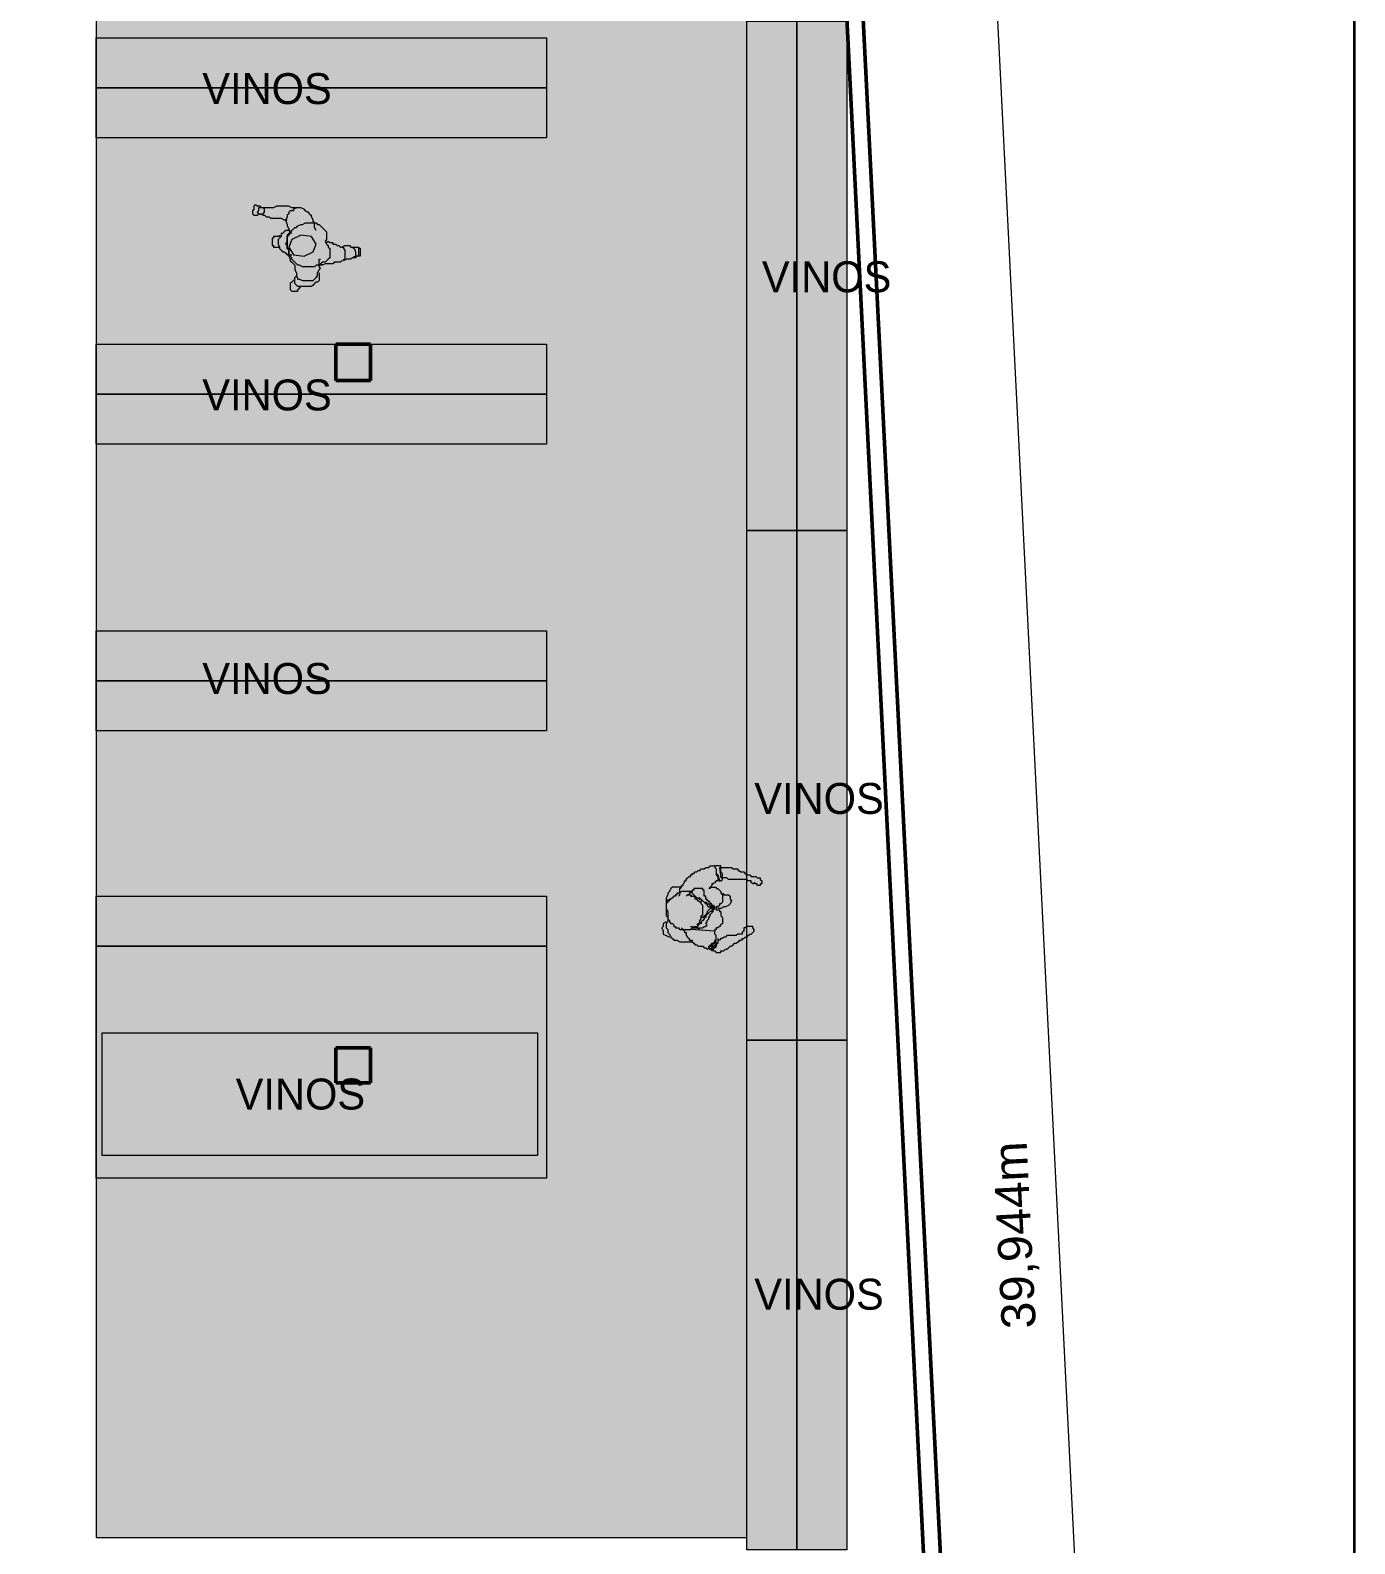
# Model space of a CAD drawing. Header units: millimetres. Extents: x 0.4 to 34.5, y 0.3 to 53.8.
# Drawn here: x 25.29 to 34.54, y 21.73 to 32.3 of the extents above; entities that cross this region are included whole.
import ezdxf

# ---------------------------------------------------------------- set-up
doc = ezdxf.new("R2010")
doc.units = ezdxf.units.MM
doc.header["$MEASUREMENT"] = 0
doc.layers.add('Layer 1', color=7, linetype='Continuous')

msp = doc.modelspace()

# ---------------------------------------------------------------- hatches: boundary and pattern name
at = {"layer": 'Layer 1', "true_color": 0xf7eee5}
msp.add_hatch(color=7, dxfattribs=at).paths.add_polyline_path([(25.754, 21.776), (29.532, 21.776), (30.294, 21.776), (30.294, 34.889), (25.754, 34.889)])
at = {"layer": 'Layer 1', "true_color": 0xddd299}
for points in [[(30.294, 32.36), (30.643, 32.36), (30.643, 28.804), (30.294, 28.804)], [(30.643, 32.36), (30.993, 32.36), (30.993, 28.804), (30.643, 28.804)], [(25.754, 32.243), (28.897, 32.243), (28.897, 31.894), (25.754, 31.894)], [(25.754, 31.894), (28.897, 31.894), (28.897, 31.545), (25.754, 31.545)], [(25.754, 30.105), (28.897, 30.105), (28.897, 29.756), (25.754, 29.756)], [(25.754, 29.756), (28.897, 29.756), (28.897, 29.407), (25.754, 29.407)], [(30.294, 28.804), (30.643, 28.804), (30.643, 25.247), (30.294, 25.247)], [(30.643, 28.804), (30.993, 28.804), (30.993, 25.247), (30.643, 25.247)], [(25.754, 28.105), (28.897, 28.105), (28.897, 27.756), (25.754, 27.756)], [(25.754, 27.756), (28.897, 27.756), (28.897, 27.406), (25.754, 27.406)], [(25.754, 26.253), (28.897, 26.253), (28.897, 25.904), (25.754, 25.904)], [(25.754, 25.904), (28.897, 25.904), (28.897, 24.284), (25.754, 24.284)], [(30.294, 25.247), (30.643, 25.247), (30.643, 21.691), (30.294, 21.691)], [(30.643, 25.247), (30.993, 25.247), (30.993, 21.691), (30.643, 21.691)]]:
    msp.add_hatch(color=41, dxfattribs=at).paths.add_polyline_path(points)
at = {"layer": 'Layer 1', "true_color": 0xeeeeee}
msp.add_hatch(color=7, dxfattribs=at).paths.add_polyline_path([(25.796, 25.3), (28.834, 25.3), (28.834, 24.443), (25.796, 24.443)])

# ---------------------------------------------------------------- linework, layer by layer
at = {"layer": 'Layer 1', "lineweight": 0}
for points in [[(0.353, 53.58), (34.538, 53.58), (34.538, 0.344), (0.353, 0.344), (0.353, 53.58)], [(0.353, 53.58), (34.529, 53.58), (34.529, 0.353), (0.353, 0.353), (0.353, 53.58)], [(25.754, 21.776), (29.532, 21.776), (30.294, 21.776), (30.294, 34.889), (25.754, 34.889), (25.754, 21.776)], [(30.294, 32.36), (30.643, 32.36), (30.643, 28.804), (30.294, 28.804), (30.294, 32.36)], [(30.643, 32.36), (30.993, 32.36), (30.993, 28.804), (30.643, 28.804), (30.643, 32.36)], [(25.754, 32.243), (28.897, 32.243), (28.897, 31.894), (25.754, 31.894), (25.754, 32.243)], [(25.754, 31.894), (28.897, 31.894), (28.897, 31.545), (25.754, 31.545), (25.754, 31.894)], [(26.907, 31.016), (26.918, 31.016), (26.928, 31.026), (26.928, 31.047), (26.918, 31.058), (26.907, 31.058), (26.897, 31.068), (26.876, 31.068), (26.865, 31.079), (26.854, 31.068), (26.854, 31.047), (26.844, 31.037), (26.844, 31.026), (26.844, 31.016), (26.854, 31.005), (26.876, 31.005), (26.897, 31.016)], [(27.161, 31.058), (27.14, 31.058), (27.13, 31.058), (27.119, 31.058), (27.098, 31.068), (27.087, 31.068), (27.066, 31.068), (27.055, 31.068), (27.034, 31.068), (27.013, 31.068), (26.992, 31.058), (26.981, 31.058), (26.96, 31.058), (26.939, 31.058), (26.928, 31.058), (26.907, 31.058), (26.886, 31.058), (26.886, 31.037), (26.876, 31.026), (26.886, 31.016), (26.897, 31.016), (26.918, 31.005), (26.928, 31.005), (26.939, 30.994), (26.96, 30.994), (26.971, 30.984), (26.981, 30.984), (27.003, 30.984), (27.013, 30.984), (27.034, 30.984), (27.045, 30.984), (27.066, 30.973), (27.087, 30.973)], [(27.108, 30.889), (27.119, 30.899), (27.13, 30.91), (27.14, 30.92), (27.151, 30.92), (27.161, 30.931), (27.182, 30.941), (27.193, 30.941), (27.214, 30.952), (27.235, 30.952), (27.246, 30.952), (27.267, 30.952), (27.288, 30.952), (27.299, 30.941), (27.309, 30.941), (27.32, 30.931), (27.331, 30.92), (27.341, 30.91), (27.352, 30.899), (27.362, 30.889), (27.362, 30.867), (27.362, 30.846), (27.362, 30.836), (27.352, 30.825), (27.362, 30.804), (27.373, 30.793), (27.373, 30.783), (27.384, 30.772), (27.384, 30.751), (27.384, 30.73), (27.384, 30.719), (27.384, 30.709), (27.373, 30.698), (27.362, 30.687), (27.352, 30.677), (27.331, 30.677), (27.32, 30.666), (27.309, 30.656), (27.288, 30.656), (27.278, 30.645), (27.257, 30.645), (27.235, 30.645), (27.225, 30.645), (27.204, 30.645), (27.193, 30.645), (27.172, 30.656), (27.161, 30.656), (27.151, 30.666), (27.14, 30.677), (27.13, 30.687), (27.119, 30.698), (27.119, 30.709), (27.108, 30.719), (27.098, 30.73), (27.098, 30.751), (27.098, 30.762), (27.087, 30.772), (27.087, 30.793), (27.077, 30.804), (27.087, 30.825), (27.087, 30.836), (27.087, 30.857), (27.098, 30.867), (27.108, 30.878), (27.108, 30.889)], [(27.034, 30.867), (27.034, 30.857), (27.024, 30.857), (27.013, 30.857), (27.003, 30.857), (26.992, 30.857), (26.992, 30.846), (26.981, 30.846), (26.981, 30.836), (26.981, 30.825), (26.981, 30.814), (26.981, 30.804), (26.981, 30.793), (26.992, 30.793), (26.992, 30.783), (27.003, 30.783), (27.013, 30.783), (27.024, 30.783), (27.034, 30.783)], [(27.108, 30.899), (27.098, 30.899), (27.077, 30.899), (27.066, 30.889), (27.055, 30.878), (27.045, 30.878), (27.045, 30.857), (27.034, 30.846), (27.024, 30.836), (27.024, 30.825), (27.024, 30.804), (27.034, 30.783), (27.034, 30.772), (27.045, 30.762), (27.055, 30.751), (27.066, 30.751), (27.077, 30.74), (27.087, 30.73), (27.098, 30.73), (27.119, 30.73)], [(27.204, 30.719), (27.267, 30.751), (27.288, 30.804), (27.257, 30.857), (27.182, 30.867), (27.119, 30.836), (27.098, 30.783), (27.13, 30.73), (27.204, 30.719)], [(27.362, 30.814), (27.373, 30.825), (27.384, 30.814), (27.405, 30.814), (27.405, 30.804), (27.426, 30.804), (27.436, 30.793), (27.447, 30.793), (27.458, 30.783), (27.479, 30.783), (27.479, 30.772), (27.489, 30.762), (27.489, 30.74), (27.489, 30.719), (27.489, 30.709), (27.489, 30.698), (27.468, 30.687), (27.458, 30.677), (27.436, 30.677), (27.415, 30.677), (27.405, 30.666), (27.384, 30.666), (27.373, 30.666), (27.352, 30.666), (27.331, 30.656), (27.309, 30.656), (27.331, 30.666)], [(27.468, 30.783), (27.489, 30.793), (27.511, 30.793), (27.521, 30.793), (27.532, 30.783), (27.542, 30.783), (27.553, 30.772), (27.563, 30.751), (27.563, 30.74), (27.563, 30.719), (27.563, 30.709), (27.542, 30.709), (27.532, 30.698), (27.511, 30.698), (27.5, 30.698), (27.479, 30.687)], [(27.542, 30.783), (27.542, 30.783), (27.553, 30.783), (27.563, 30.783), (27.574, 30.783), (27.585, 30.783), (27.595, 30.772), (27.595, 30.762), (27.595, 30.751), (27.595, 30.74), (27.595, 30.73), (27.595, 30.719), (27.585, 30.719), (27.574, 30.719), (27.563, 30.719), (27.553, 30.709), (27.553, 30.719)], [(27.563, 30.783), (27.574, 30.783), (27.585, 30.783), (27.585, 30.772), (27.585, 30.762), (27.585, 30.751), (27.585, 30.74), (27.585, 30.73), (27.585, 30.719), (27.574, 30.719), (27.563, 30.709), (27.553, 30.709)], [(27.14, 30.56), (27.13, 30.55), (27.119, 30.539), (27.108, 30.529), (27.108, 30.518), (27.108, 30.497), (27.108, 30.486), (27.119, 30.476), (27.14, 30.476), (27.161, 30.476), (27.161, 30.486), (27.172, 30.497), (27.182, 30.507)], [(27.309, 30.603), (27.309, 30.582), (27.309, 30.571), (27.309, 30.55), (27.299, 30.539), (27.288, 30.539), (27.278, 30.529), (27.267, 30.518), (27.257, 30.507), (27.235, 30.507), (27.214, 30.507), (27.193, 30.507), (27.182, 30.507), (27.161, 30.507), (27.151, 30.518), (27.14, 30.529), (27.14, 30.539), (27.14, 30.56), (27.14, 30.571), (27.151, 30.582)], [(25.754, 30.105), (28.897, 30.105), (28.897, 29.756), (25.754, 29.756), (25.754, 30.105)], [(25.754, 29.756), (28.897, 29.756), (28.897, 29.407), (25.754, 29.407), (25.754, 29.756)], [(30.294, 28.804), (30.643, 28.804), (30.643, 25.247), (30.294, 25.247), (30.294, 28.804)], [(30.643, 28.804), (30.993, 28.804), (30.993, 25.247), (30.643, 25.247), (30.643, 28.804)], [(25.754, 28.105), (28.897, 28.105), (28.897, 27.756), (25.754, 27.756), (25.754, 28.105)], [(25.754, 27.756), (28.897, 27.756), (28.897, 27.406), (25.754, 27.406), (25.754, 27.756)], [(29.818, 26.253), (29.828, 26.263), (29.828, 26.274), (29.828, 26.285), (29.828, 26.295), (29.828, 26.306), (29.839, 26.316), (29.839, 26.327), (29.85, 26.327), (29.85, 26.338), (29.86, 26.348), (29.86, 26.359), (29.871, 26.359), (29.871, 26.369), (29.881, 26.38), (29.892, 26.39), (29.902, 26.39), (29.902, 26.401), (29.913, 26.401), (29.913, 26.412), (29.924, 26.412), (29.934, 26.422), (29.945, 26.422), (29.955, 26.433), (29.966, 26.433), (29.977, 26.443), (29.987, 26.443), (29.998, 26.443), (30.008, 26.454), (30.019, 26.454), (30.029, 26.454), (30.04, 26.465), (30.051, 26.465), (30.061, 26.465), (30.072, 26.465), (30.072, 26.454), (30.082, 26.443), (30.082, 26.433), (30.082, 26.422), (30.082, 26.412), (30.082, 26.401), (30.093, 26.39), (30.093, 26.38), (30.093, 26.369), (30.104, 26.359), (30.093, 26.359), (30.082, 26.359), (30.072, 26.348), (30.061, 26.338), (30.051, 26.338), (30.051, 26.327), (30.04, 26.316), (30.04, 26.306), (30.029, 26.306), (30.04, 26.316), (30.051, 26.316), (30.072, 26.316), (30.082, 26.316), (30.082, 26.306), (30.093, 26.306), (30.104, 26.295), (30.114, 26.285), (30.114, 26.274), (30.125, 26.263), (30.125, 26.253), (30.125, 26.242), (30.125, 26.221), (30.125, 26.211), (30.114, 26.2), (30.104, 26.2), (30.104, 26.189), (30.093, 26.179), (30.082, 26.179), (30.082, 26.168), (30.082, 26.158), (30.093, 26.158), (30.104, 26.158), (30.104, 26.147), (30.114, 26.147), (30.114, 26.136), (30.114, 26.126), (30.114, 26.115), (30.125, 26.105), (30.125, 26.094), (30.125, 26.084), (30.125, 26.073), (30.125, 26.062), (30.114, 26.052), (30.104, 26.041), (30.093, 26.031), (30.082, 26.031), (30.082, 26.02), (30.072, 26.02), (30.072, 26.009), (29.902, 26.02)], [(30.072, 26.454), (30.082, 26.443), (30.082, 26.422), (30.082, 26.412), (30.093, 26.401), (30.104, 26.359), (30.114, 26.359), (30.125, 26.369), (30.125, 26.38), (30.125, 26.39), (30.125, 26.401), (30.125, 26.412), (30.114, 26.422), (30.114, 26.443), (30.114, 26.454), (30.114, 26.465), (30.072, 26.465)], [(30.104, 26.454), (30.114, 26.454), (30.125, 26.454), (30.146, 26.454), (30.156, 26.454), (30.167, 26.454), (30.178, 26.454), (30.188, 26.454), (30.199, 26.443), (30.209, 26.443), (30.22, 26.443), (30.231, 26.443), (30.231, 26.433), (30.241, 26.433), (30.252, 26.422), (30.262, 26.422), (30.273, 26.422), (30.283, 26.412), (30.294, 26.401), (30.305, 26.401), (30.315, 26.401), (30.326, 26.39), (30.336, 26.39), (30.347, 26.39), (30.358, 26.39), (30.368, 26.38), (30.379, 26.38), (30.389, 26.38), (30.389, 26.369), (30.4, 26.359), (30.4, 26.348), (30.4, 26.338), (30.389, 26.338), (30.389, 26.327), (30.368, 26.327), (30.368, 26.338), (30.358, 26.338), (30.347, 26.348), (30.347, 26.338), (30.336, 26.338), (30.326, 26.348), (30.326, 26.359), (30.315, 26.359), (30.305, 26.359), (30.294, 26.369), (30.283, 26.369), (30.262, 26.369), (30.252, 26.369), (30.241, 26.369), (30.231, 26.369), (30.22, 26.369), (30.209, 26.369), (30.199, 26.369), (30.188, 26.369), (30.178, 26.369), (30.167, 26.369), (30.156, 26.38), (30.146, 26.38), (30.135, 26.38), (30.125, 26.38), (30.114, 26.38)], [(29.839, 26.316), (29.818, 26.316), (29.797, 26.316), (29.775, 26.316), (29.765, 26.306), (29.754, 26.285), (29.744, 26.274), (29.744, 26.263), (29.733, 26.242), (29.733, 26.221), (29.733, 26.189), (29.733, 26.168), (29.744, 26.147), (29.744, 26.126), (29.744, 26.105), (29.744, 26.073), (29.733, 26.062), (29.733, 26.031), (29.744, 26.02), (29.744, 25.999), (29.754, 25.988), (29.765, 25.967), (29.775, 25.957), (29.786, 25.946), (29.807, 25.946), (29.828, 25.935), (29.85, 25.935), (29.871, 25.935), (29.892, 25.935), (29.913, 25.935)], [(29.902, 26.041), (29.913, 26.041), (29.913, 26.031), (29.924, 26.031), (29.934, 26.031), (29.945, 26.031), (29.955, 26.031), (29.955, 26.02), (29.966, 26.031), (29.977, 26.031), (29.987, 26.031), (29.998, 26.041), (30.008, 26.041), (30.019, 26.052), (30.008, 26.062), (30.019, 26.073), (30.019, 26.084), (30.029, 26.094), (30.029, 26.105), (30.04, 26.115), (30.04, 26.126), (30.051, 26.136), (30.061, 26.147), (30.061, 26.158), (30.072, 26.168), (30.072, 26.179), (30.061, 26.189), (30.051, 26.189), (30.051, 26.2), (30.04, 26.2), (30.04, 26.211), (30.029, 26.211), (30.029, 26.221), (30.019, 26.221), (30.019, 26.232), (30.008, 26.232), (30.008, 26.242), (30.008, 26.253), (29.998, 26.253), (29.998, 26.263), (29.998, 26.274), (29.998, 26.285), (29.998, 26.295), (29.987, 26.295), (29.987, 26.306), (29.977, 26.306), (29.966, 26.306), (29.955, 26.306), (29.945, 26.306), (29.934, 26.306), (29.924, 26.306), (29.924, 26.295), (29.913, 26.295), (29.913, 26.285), (29.902, 26.285), (29.902, 26.274), (29.892, 26.274), (29.892, 26.263), (29.881, 26.263), (29.871, 26.253)], [(25.754, 26.253), (28.897, 26.253), (28.897, 25.904), (25.754, 25.904), (25.754, 26.253)], [(29.744, 26.232), (29.744, 26.221), (29.744, 26.211), (29.733, 26.2), (29.733, 26.189), (29.733, 26.179), (29.733, 26.168), (29.733, 26.158), (29.733, 26.147), (29.733, 26.136), (29.733, 26.126), (29.733, 26.115), (29.744, 26.105), (29.744, 26.094), (29.754, 26.084), (29.754, 26.073), (29.765, 26.062), (29.775, 26.062), (29.786, 26.052), (29.786, 26.041), (29.797, 26.041), (29.797, 26.031), (29.807, 26.031), (29.818, 26.031), (29.828, 26.02), (29.839, 26.02), (29.86, 26.02), (29.871, 26.02), (29.881, 26.02), (29.892, 26.02), (29.902, 26.02), (29.913, 26.031), (29.924, 26.031), (29.924, 26.041), (29.934, 26.041), (29.945, 26.041), (29.955, 26.041), (29.955, 26.052), (29.966, 26.062), (29.966, 26.073), (29.966, 26.084), (29.977, 26.094), (29.977, 26.105), (29.977, 26.115), (29.987, 26.126), (29.987, 26.136), (29.987, 26.147), (29.987, 26.168), (29.987, 26.179), (29.987, 26.189), (29.977, 26.2), (29.977, 26.211), (29.966, 26.211), (29.955, 26.221), (29.945, 26.232), (29.934, 26.232), (29.934, 26.242), (29.934, 26.253), (29.924, 26.263), (29.913, 26.274), (29.913, 26.285), (29.902, 26.285), (29.892, 26.285), (29.871, 26.285), (29.86, 26.285), (29.85, 26.285), (29.839, 26.285), (29.828, 26.274), (29.807, 26.274), (29.807, 26.263), (29.797, 26.263), (29.797, 26.253), (29.786, 26.253), (29.775, 26.242), (29.765, 26.232), (29.754, 26.232), (29.754, 26.221), (29.744, 26.221), (29.733, 26.211), (29.733, 26.2)], [(29.881, 26.263), (29.892, 26.263), (29.902, 26.263), (29.913, 26.253), (29.924, 26.253), (29.934, 26.253), (29.945, 26.242), (29.955, 26.242), (29.966, 26.232), (29.977, 26.232), (29.977, 26.221), (29.987, 26.221), (29.998, 26.211), (30.008, 26.211), (30.019, 26.2), (30.029, 26.2), (30.04, 26.189), (30.051, 26.189), (30.051, 26.179), (30.061, 26.179), (30.061, 26.168), (30.061, 26.158), (30.051, 26.158), (30.051, 26.147), (30.04, 26.147), (30.029, 26.136), (30.019, 26.126), (30.008, 26.115), (29.998, 26.115), (29.987, 26.105), (29.977, 26.105)], [(29.902, 26.253), (29.913, 26.253), (29.934, 26.253), (29.945, 26.242), (29.955, 26.242), (29.966, 26.242), (29.966, 26.232), (29.977, 26.232), (29.987, 26.221), (29.998, 26.211), (30.008, 26.2), (30.019, 26.2), (30.019, 26.189), (30.029, 26.179), (30.04, 26.179), (30.051, 26.179), (30.061, 26.179), (30.051, 26.168), (30.04, 26.168), (30.029, 26.158), (30.019, 26.147), (30.019, 26.136), (30.008, 26.126), (30.008, 26.115), (30.008, 26.105), (29.998, 26.105), (29.998, 26.094), (29.987, 26.084), (29.977, 26.073), (29.977, 26.062), (29.966, 26.062), (29.955, 26.062), (29.945, 26.052)], [(30.125, 26.274), (30.135, 26.263), (30.167, 26.263), (30.178, 26.253), (30.178, 26.232), (30.188, 26.221), (30.178, 26.2), (30.167, 26.189), (30.146, 26.179), (30.135, 26.179), (30.114, 26.168), (30.093, 26.168)], [(29.733, 26.073), (29.712, 26.062), (29.712, 26.041), (29.701, 26.031), (29.712, 26.009), (29.712, 25.988), (29.733, 25.978), (29.754, 25.967)], [(29.839, 26.031), (29.85, 26.02), (29.86, 26.009), (29.86, 25.999), (29.871, 25.999), (29.871, 25.988), (29.871, 25.978), (29.881, 25.967), (29.892, 25.957), (29.892, 25.946), (29.902, 25.946), (29.913, 25.946), (29.913, 25.935), (29.924, 25.925), (29.934, 25.914), (29.945, 25.914), (29.955, 25.904), (29.966, 25.904), (29.977, 25.904), (29.987, 25.904), (29.998, 25.893), (30.008, 25.893), (30.019, 25.882), (30.029, 25.893), (30.029, 25.904), (30.04, 25.904), (30.04, 25.914), (30.051, 25.914), (30.051, 25.925), (30.061, 25.925), (30.072, 25.935), (30.072, 25.946), (30.082, 25.946), (30.082, 25.957), (30.082, 25.967), (30.082, 25.978), (30.072, 25.988), (30.072, 26.009)], [(30.04, 25.882), (30.061, 25.872), (30.072, 25.872), (30.082, 25.861), (30.093, 25.861), (30.104, 25.861), (30.114, 25.861), (30.114, 25.872), (30.125, 25.872), (30.135, 25.872), (30.146, 25.882), (30.156, 25.882), (30.167, 25.893), (30.178, 25.904), (30.188, 25.904), (30.199, 25.914), (30.209, 25.925), (30.22, 25.925), (30.231, 25.935), (30.241, 25.935), (30.241, 25.946), (30.252, 25.946), (30.262, 25.946), (30.262, 25.957), (30.273, 25.957), (30.283, 25.967), (30.294, 25.967), (30.305, 25.978), (30.315, 25.988), (30.326, 25.988), (30.336, 25.999), (30.347, 26.009), (30.347, 26.02), (30.336, 26.031), (30.336, 26.041), (30.326, 26.041), (30.315, 26.041), (30.305, 26.041), (30.294, 26.041), (30.283, 26.031), (30.273, 26.031), (30.273, 26.02), (30.273, 26.009), (30.262, 25.999), (30.262, 25.988), (30.252, 25.988), (30.241, 25.988), (30.231, 25.988), (30.22, 25.978), (30.209, 25.978), (30.199, 25.978), (30.188, 25.978), (30.178, 25.978), (30.167, 25.978), (30.156, 25.978), (30.146, 25.967), (30.135, 25.967), (30.125, 25.957), (30.114, 25.957), (30.104, 25.946), (30.093, 25.946)], [(25.754, 25.904), (28.897, 25.904), (28.897, 24.284), (25.754, 24.284), (25.754, 25.904)], [(25.796, 25.3), (28.834, 25.3), (28.834, 24.443), (25.796, 24.443), (25.796, 25.3)], [(30.294, 25.247), (30.643, 25.247), (30.643, 21.691), (30.294, 21.691), (30.294, 25.247)], [(30.643, 25.247), (30.993, 25.247), (30.993, 21.691), (30.643, 21.691), (30.643, 25.247)]]:
    msp.add_lwpolyline(points, dxfattribs=at)
at = {"layer": 'Layer 1', "color": 7, "lineweight": 5, "true_color": 0xffffff}
for points in [[(30.538, 43.843), (32.686, 0.937)], [(32.538, 3.942), (30.94, 35.704)], [(30.993, 32.36), (30.993, 21.691)], [(26.907, 31.016), (26.918, 31.016), (26.928, 31.026), (26.928, 31.047), (26.918, 31.058), (26.907, 31.058), (26.897, 31.068), (26.876, 31.068), (26.865, 31.079), (26.854, 31.068), (26.854, 31.047), (26.844, 31.037), (26.844, 31.026), (26.844, 31.016), (26.854, 31.005), (26.876, 31.005), (26.897, 31.016)], [(27.161, 31.058), (27.14, 31.058), (27.13, 31.058), (27.119, 31.058), (27.098, 31.068), (27.087, 31.068), (27.066, 31.068), (27.055, 31.068), (27.034, 31.068), (27.013, 31.068), (26.992, 31.058), (26.981, 31.058), (26.96, 31.058), (26.939, 31.058), (26.928, 31.058), (26.907, 31.058), (26.886, 31.058), (26.886, 31.037), (26.876, 31.026), (26.886, 31.016), (26.897, 31.016), (26.918, 31.005), (26.928, 31.005), (26.939, 30.994), (26.96, 30.994), (26.971, 30.984), (26.981, 30.984), (27.003, 30.984), (27.013, 30.984), (27.034, 30.984), (27.045, 30.984), (27.066, 30.973), (27.087, 30.973)], [(27.108, 30.889), (27.119, 30.899), (27.13, 30.91), (27.14, 30.92), (27.151, 30.92), (27.161, 30.931), (27.182, 30.941), (27.193, 30.941), (27.214, 30.952), (27.235, 30.952), (27.246, 30.952), (27.267, 30.952), (27.288, 30.952), (27.299, 30.941), (27.309, 30.941), (27.32, 30.931), (27.331, 30.92), (27.341, 30.91), (27.352, 30.899), (27.362, 30.889), (27.362, 30.867), (27.362, 30.846), (27.362, 30.836), (27.352, 30.825), (27.362, 30.804), (27.373, 30.793), (27.373, 30.783), (27.384, 30.772), (27.384, 30.751), (27.384, 30.73), (27.384, 30.719), (27.384, 30.709), (27.373, 30.698), (27.362, 30.687), (27.352, 30.677), (27.331, 30.677), (27.32, 30.666), (27.309, 30.656), (27.288, 30.656), (27.278, 30.645), (27.257, 30.645), (27.235, 30.645), (27.225, 30.645), (27.204, 30.645), (27.193, 30.645), (27.172, 30.656), (27.161, 30.656), (27.151, 30.666), (27.14, 30.677), (27.13, 30.687), (27.119, 30.698), (27.119, 30.709), (27.108, 30.719), (27.098, 30.73), (27.098, 30.751), (27.098, 30.762), (27.087, 30.772), (27.087, 30.793), (27.077, 30.804), (27.087, 30.825), (27.087, 30.836), (27.087, 30.857), (27.098, 30.867), (27.108, 30.878), (27.108, 30.889)], [(27.034, 30.867), (27.034, 30.857), (27.024, 30.857), (27.013, 30.857), (27.003, 30.857), (26.992, 30.857), (26.992, 30.846), (26.981, 30.846), (26.981, 30.836), (26.981, 30.825), (26.981, 30.814), (26.981, 30.804), (26.981, 30.793), (26.992, 30.793), (26.992, 30.783), (27.003, 30.783), (27.013, 30.783), (27.024, 30.783), (27.034, 30.783)], [(27.108, 30.899), (27.098, 30.899), (27.077, 30.899), (27.066, 30.889), (27.055, 30.878), (27.045, 30.878), (27.045, 30.857), (27.034, 30.846), (27.024, 30.836), (27.024, 30.825), (27.024, 30.804), (27.034, 30.783), (27.034, 30.772), (27.045, 30.762), (27.055, 30.751), (27.066, 30.751), (27.077, 30.74), (27.087, 30.73), (27.098, 30.73), (27.119, 30.73)], [(27.204, 30.719), (27.267, 30.751), (27.288, 30.804), (27.257, 30.857), (27.182, 30.867), (27.119, 30.836), (27.098, 30.783), (27.13, 30.73), (27.204, 30.719)], [(27.362, 30.814), (27.373, 30.825), (27.384, 30.814), (27.405, 30.814), (27.405, 30.804), (27.426, 30.804), (27.436, 30.793), (27.447, 30.793), (27.458, 30.783), (27.479, 30.783), (27.479, 30.772), (27.489, 30.762), (27.489, 30.74), (27.489, 30.719), (27.489, 30.709), (27.489, 30.698), (27.468, 30.687), (27.458, 30.677), (27.436, 30.677), (27.415, 30.677), (27.405, 30.666), (27.384, 30.666), (27.373, 30.666), (27.352, 30.666), (27.331, 30.656), (27.309, 30.656), (27.331, 30.666)], [(27.468, 30.783), (27.489, 30.793), (27.511, 30.793), (27.521, 30.793), (27.532, 30.783), (27.542, 30.783), (27.553, 30.772), (27.563, 30.751), (27.563, 30.74), (27.563, 30.719), (27.563, 30.709), (27.542, 30.709), (27.532, 30.698), (27.511, 30.698), (27.5, 30.698), (27.479, 30.687)], [(27.542, 30.783), (27.542, 30.783), (27.553, 30.783), (27.563, 30.783), (27.574, 30.783), (27.585, 30.783), (27.595, 30.772), (27.595, 30.762), (27.595, 30.751), (27.595, 30.74), (27.595, 30.73), (27.595, 30.719), (27.585, 30.719), (27.574, 30.719), (27.563, 30.719), (27.553, 30.709), (27.553, 30.719)], [(27.563, 30.783), (27.574, 30.783), (27.585, 30.783), (27.585, 30.772), (27.585, 30.762), (27.585, 30.751), (27.585, 30.74), (27.585, 30.73), (27.585, 30.719), (27.574, 30.719), (27.563, 30.709), (27.553, 30.709)], [(27.14, 30.56), (27.13, 30.55), (27.119, 30.539), (27.108, 30.529), (27.108, 30.518), (27.108, 30.497), (27.108, 30.486), (27.119, 30.476), (27.14, 30.476), (27.161, 30.476), (27.161, 30.486), (27.172, 30.497), (27.182, 30.507)], [(27.309, 30.603), (27.309, 30.582), (27.309, 30.571), (27.309, 30.55), (27.299, 30.539), (27.288, 30.539), (27.278, 30.529), (27.267, 30.518), (27.257, 30.507), (27.235, 30.507), (27.214, 30.507), (27.193, 30.507), (27.182, 30.507), (27.161, 30.507), (27.151, 30.518), (27.14, 30.529), (27.14, 30.539), (27.14, 30.56), (27.14, 30.571), (27.151, 30.582)], [(29.818, 26.253), (29.828, 26.263), (29.828, 26.274), (29.828, 26.285), (29.828, 26.295), (29.828, 26.306), (29.839, 26.316), (29.839, 26.327), (29.85, 26.327), (29.85, 26.338), (29.86, 26.348), (29.86, 26.359), (29.871, 26.359), (29.871, 26.369), (29.881, 26.38), (29.892, 26.39), (29.902, 26.39), (29.902, 26.401), (29.913, 26.401), (29.913, 26.412), (29.924, 26.412), (29.934, 26.422), (29.945, 26.422), (29.955, 26.433), (29.966, 26.433), (29.977, 26.443), (29.987, 26.443), (29.998, 26.443), (30.008, 26.454), (30.019, 26.454), (30.029, 26.454), (30.04, 26.465), (30.051, 26.465), (30.061, 26.465), (30.072, 26.465), (30.072, 26.454), (30.082, 26.443), (30.082, 26.433), (30.082, 26.422), (30.082, 26.412), (30.082, 26.401), (30.093, 26.39), (30.093, 26.38), (30.093, 26.369), (30.104, 26.359), (30.093, 26.359), (30.082, 26.359), (30.072, 26.348), (30.061, 26.338), (30.051, 26.338), (30.051, 26.327), (30.04, 26.316), (30.04, 26.306), (30.029, 26.306), (30.04, 26.316), (30.051, 26.316), (30.072, 26.316), (30.082, 26.316), (30.082, 26.306), (30.093, 26.306), (30.104, 26.295), (30.114, 26.285), (30.114, 26.274), (30.125, 26.263), (30.125, 26.253), (30.125, 26.242), (30.125, 26.221), (30.125, 26.211), (30.114, 26.2), (30.104, 26.2), (30.104, 26.189), (30.093, 26.179), (30.082, 26.179), (30.082, 26.168), (30.082, 26.158), (30.093, 26.158), (30.104, 26.158), (30.104, 26.147), (30.114, 26.147), (30.114, 26.136), (30.114, 26.126), (30.114, 26.115), (30.125, 26.105), (30.125, 26.094), (30.125, 26.084), (30.125, 26.073), (30.125, 26.062), (30.114, 26.052), (30.104, 26.041), (30.093, 26.031), (30.082, 26.031), (30.082, 26.02), (30.072, 26.02), (30.072, 26.009), (29.902, 26.02)], [(30.072, 26.454), (30.082, 26.443), (30.082, 26.422), (30.082, 26.412), (30.093, 26.401), (30.104, 26.359), (30.114, 26.359), (30.125, 26.369), (30.125, 26.38), (30.125, 26.39), (30.125, 26.401), (30.125, 26.412), (30.114, 26.422), (30.114, 26.443), (30.114, 26.454), (30.114, 26.465), (30.072, 26.465)], [(30.104, 26.454), (30.114, 26.454), (30.125, 26.454), (30.146, 26.454), (30.156, 26.454), (30.167, 26.454), (30.178, 26.454), (30.188, 26.454), (30.199, 26.443), (30.209, 26.443), (30.22, 26.443), (30.231, 26.443), (30.231, 26.433), (30.241, 26.433), (30.252, 26.422), (30.262, 26.422), (30.273, 26.422), (30.283, 26.412), (30.294, 26.401), (30.305, 26.401), (30.315, 26.401), (30.326, 26.39), (30.336, 26.39), (30.347, 26.39), (30.358, 26.39), (30.368, 26.38), (30.379, 26.38), (30.389, 26.38), (30.389, 26.369), (30.4, 26.359), (30.4, 26.348), (30.4, 26.338), (30.389, 26.338), (30.389, 26.327), (30.368, 26.327), (30.368, 26.338), (30.358, 26.338), (30.347, 26.348), (30.347, 26.338), (30.336, 26.338), (30.326, 26.348), (30.326, 26.359), (30.315, 26.359), (30.305, 26.359), (30.294, 26.369), (30.283, 26.369), (30.262, 26.369), (30.252, 26.369), (30.241, 26.369), (30.231, 26.369), (30.22, 26.369), (30.209, 26.369), (30.199, 26.369), (30.188, 26.369), (30.178, 26.369), (30.167, 26.369), (30.156, 26.38), (30.146, 26.38), (30.135, 26.38), (30.125, 26.38), (30.114, 26.38)], [(30.104, 26.454), (30.114, 26.38)], [(29.839, 26.316), (29.818, 26.316), (29.797, 26.316), (29.775, 26.316), (29.765, 26.306), (29.754, 26.285), (29.744, 26.274), (29.744, 26.263), (29.733, 26.242), (29.733, 26.221), (29.733, 26.189), (29.733, 26.168), (29.744, 26.147), (29.744, 26.126), (29.744, 26.105), (29.744, 26.073), (29.733, 26.062), (29.733, 26.031), (29.744, 26.02), (29.744, 25.999), (29.754, 25.988), (29.765, 25.967), (29.775, 25.957), (29.786, 25.946), (29.807, 25.946), (29.828, 25.935), (29.85, 25.935), (29.871, 25.935), (29.892, 25.935), (29.913, 25.935)], [(29.902, 26.041), (29.913, 26.041), (29.913, 26.031), (29.924, 26.031), (29.934, 26.031), (29.945, 26.031), (29.955, 26.031), (29.955, 26.02), (29.966, 26.031), (29.977, 26.031), (29.987, 26.031), (29.998, 26.041), (30.008, 26.041), (30.019, 26.052), (30.008, 26.062), (30.019, 26.073), (30.019, 26.084), (30.029, 26.094), (30.029, 26.105), (30.04, 26.115), (30.04, 26.126), (30.051, 26.136), (30.061, 26.147), (30.061, 26.158), (30.072, 26.168), (30.072, 26.179), (30.061, 26.189), (30.051, 26.189), (30.051, 26.2), (30.04, 26.2), (30.04, 26.211), (30.029, 26.211), (30.029, 26.221), (30.019, 26.221), (30.019, 26.232), (30.008, 26.232), (30.008, 26.242), (30.008, 26.253), (29.998, 26.253), (29.998, 26.263), (29.998, 26.274), (29.998, 26.285), (29.998, 26.295), (29.987, 26.295), (29.987, 26.306), (29.977, 26.306), (29.966, 26.306), (29.955, 26.306), (29.945, 26.306), (29.934, 26.306), (29.924, 26.306), (29.924, 26.295), (29.913, 26.295), (29.913, 26.285), (29.902, 26.285), (29.902, 26.274), (29.892, 26.274), (29.892, 26.263), (29.881, 26.263), (29.871, 26.253)], [(29.744, 26.232), (29.744, 26.221), (29.744, 26.211), (29.733, 26.2), (29.733, 26.189), (29.733, 26.179), (29.733, 26.168), (29.733, 26.158), (29.733, 26.147), (29.733, 26.136), (29.733, 26.126), (29.733, 26.115), (29.744, 26.105), (29.744, 26.094), (29.754, 26.084), (29.754, 26.073), (29.765, 26.062), (29.775, 26.062), (29.786, 26.052), (29.786, 26.041), (29.797, 26.041), (29.797, 26.031), (29.807, 26.031), (29.818, 26.031), (29.828, 26.02), (29.839, 26.02), (29.86, 26.02), (29.871, 26.02), (29.881, 26.02), (29.892, 26.02), (29.902, 26.02), (29.913, 26.031), (29.924, 26.031), (29.924, 26.041), (29.934, 26.041), (29.945, 26.041), (29.955, 26.041), (29.955, 26.052), (29.966, 26.062), (29.966, 26.073), (29.966, 26.084), (29.977, 26.094), (29.977, 26.105), (29.977, 26.115), (29.987, 26.126), (29.987, 26.136), (29.987, 26.147), (29.987, 26.168), (29.987, 26.179), (29.987, 26.189), (29.977, 26.2), (29.977, 26.211), (29.966, 26.211), (29.955, 26.221), (29.945, 26.232), (29.934, 26.232), (29.934, 26.242), (29.934, 26.253), (29.924, 26.263), (29.913, 26.274), (29.913, 26.285), (29.902, 26.285), (29.892, 26.285), (29.871, 26.285), (29.86, 26.285), (29.85, 26.285), (29.839, 26.285), (29.828, 26.274), (29.807, 26.274), (29.807, 26.263), (29.797, 26.263), (29.797, 26.253), (29.786, 26.253), (29.775, 26.242), (29.765, 26.232), (29.754, 26.232), (29.754, 26.221), (29.744, 26.221), (29.733, 26.211), (29.733, 26.2)], [(29.881, 26.263), (29.892, 26.263), (29.902, 26.263), (29.913, 26.253), (29.924, 26.253), (29.934, 26.253), (29.945, 26.242), (29.955, 26.242), (29.966, 26.232), (29.977, 26.232), (29.977, 26.221), (29.987, 26.221), (29.998, 26.211), (30.008, 26.211), (30.019, 26.2), (30.029, 26.2), (30.04, 26.189), (30.051, 26.189), (30.051, 26.179), (30.061, 26.179), (30.061, 26.168), (30.061, 26.158), (30.051, 26.158), (30.051, 26.147), (30.04, 26.147), (30.029, 26.136), (30.019, 26.126), (30.008, 26.115), (29.998, 26.115), (29.987, 26.105), (29.977, 26.105)], [(29.902, 26.253), (29.913, 26.253), (29.934, 26.253), (29.945, 26.242), (29.955, 26.242), (29.966, 26.242), (29.966, 26.232), (29.977, 26.232), (29.987, 26.221), (29.998, 26.211), (30.008, 26.2), (30.019, 26.2), (30.019, 26.189), (30.029, 26.179), (30.04, 26.179), (30.051, 26.179), (30.061, 26.179), (30.051, 26.168), (30.04, 26.168), (30.029, 26.158), (30.019, 26.147), (30.019, 26.136), (30.008, 26.126), (30.008, 26.115), (30.008, 26.105), (29.998, 26.105), (29.998, 26.094), (29.987, 26.084), (29.977, 26.073), (29.977, 26.062), (29.966, 26.062), (29.955, 26.062), (29.945, 26.052)], [(30.125, 26.274), (30.135, 26.263), (30.167, 26.263), (30.178, 26.253), (30.178, 26.232), (30.188, 26.221), (30.178, 26.2), (30.167, 26.189), (30.146, 26.179), (30.135, 26.179), (30.114, 26.168), (30.093, 26.168)], [(29.733, 26.073), (29.712, 26.062), (29.712, 26.041), (29.701, 26.031), (29.712, 26.009), (29.712, 25.988), (29.733, 25.978), (29.754, 25.967)], [(29.839, 26.031), (29.85, 26.02), (29.86, 26.009), (29.86, 25.999), (29.871, 25.999), (29.871, 25.988), (29.871, 25.978), (29.881, 25.967), (29.892, 25.957), (29.892, 25.946), (29.902, 25.946), (29.913, 25.946), (29.913, 25.935), (29.924, 25.925), (29.934, 25.914), (29.945, 25.914), (29.955, 25.904), (29.966, 25.904), (29.977, 25.904), (29.987, 25.904), (29.998, 25.893), (30.008, 25.893), (30.019, 25.882), (30.029, 25.893), (30.029, 25.904), (30.04, 25.904), (30.04, 25.914), (30.051, 25.914), (30.051, 25.925), (30.061, 25.925), (30.072, 25.935), (30.072, 25.946), (30.082, 25.946), (30.082, 25.957), (30.082, 25.967), (30.082, 25.978), (30.072, 25.988), (30.072, 26.009)], [(30.04, 25.882), (30.061, 25.872), (30.072, 25.872), (30.082, 25.861), (30.093, 25.861), (30.104, 25.861), (30.114, 25.861), (30.114, 25.872), (30.125, 25.872), (30.135, 25.872), (30.146, 25.882), (30.156, 25.882), (30.167, 25.893), (30.178, 25.904), (30.188, 25.904), (30.199, 25.914), (30.209, 25.925), (30.22, 25.925), (30.231, 25.935), (30.241, 25.935), (30.241, 25.946), (30.252, 25.946), (30.262, 25.946), (30.262, 25.957), (30.273, 25.957), (30.283, 25.967), (30.294, 25.967), (30.305, 25.978), (30.315, 25.988), (30.326, 25.988), (30.336, 25.999), (30.347, 26.009), (30.347, 26.02), (30.336, 26.031), (30.336, 26.041), (30.326, 26.041), (30.315, 26.041), (30.305, 26.041), (30.294, 26.041), (30.283, 26.031), (30.273, 26.031), (30.273, 26.02), (30.273, 26.009), (30.262, 25.999), (30.262, 25.988), (30.252, 25.988), (30.241, 25.988), (30.231, 25.988), (30.22, 25.978), (30.209, 25.978), (30.199, 25.978), (30.188, 25.978), (30.178, 25.978), (30.167, 25.978), (30.156, 25.978), (30.146, 25.967), (30.135, 25.967), (30.125, 25.957), (30.114, 25.957), (30.104, 25.946), (30.093, 25.946)], [(25.796, 25.3), (28.834, 25.3), (28.834, 24.443), (25.796, 24.443), (25.796, 25.3)]]:
    msp.add_lwpolyline(points, dxfattribs=at)
at = {"layer": 'Layer 1', "color": 1, "lineweight": 5, "true_color": 0xff0000}
msp.add_lwpolyline([(33.469, 3.995), (31.469, 43.885)], dxfattribs=at)
at = {"layer": 'Layer 1', "color": 7, "lineweight": 50, "true_color": 0xffffff}
for points in [[(30.94, 35.704), (32.538, 3.942)], [(30.834, 35.556), (31.935, 13.51)], [(27.669, 30.105), (27.426, 30.105)], [(27.426, 30.105), (27.426, 29.851)], [(27.669, 29.851), (27.669, 30.105)], [(27.426, 29.851), (27.669, 29.851)], [(27.669, 25.195), (27.426, 25.195)], [(27.426, 25.195), (27.426, 24.951)], [(27.669, 24.951), (27.669, 25.195)], [(27.426, 24.951), (27.669, 24.951)]]:
    msp.add_lwpolyline(points, dxfattribs=at)
at = {"layer": 'Layer 1', "color": 7, "lineweight": 5, "true_color": 0xf7eee5}
msp.add_lwpolyline([(25.754, 21.776), (29.532, 21.776), (30.294, 21.776), (30.294, 34.889), (25.754, 34.889), (25.754, 21.776)], dxfattribs=at)
at = {"layer": 'Layer 1', "color": 96, "lineweight": 5, "true_color": 0x008000}
for points in [[(30.294, 32.36), (30.643, 32.36), (30.643, 28.804), (30.294, 28.804), (30.294, 32.36)], [(30.643, 32.36), (30.993, 32.36), (30.993, 28.804), (30.643, 28.804), (30.643, 32.36)], [(25.754, 32.243), (28.897, 32.243), (28.897, 31.894), (25.754, 31.894), (25.754, 32.243)], [(25.754, 31.894), (28.897, 31.894), (28.897, 31.545), (25.754, 31.545), (25.754, 31.894)], [(25.754, 30.105), (28.897, 30.105), (28.897, 29.756), (25.754, 29.756), (25.754, 30.105)], [(25.754, 29.756), (28.897, 29.756), (28.897, 29.407), (25.754, 29.407), (25.754, 29.756)], [(30.294, 28.804), (30.643, 28.804), (30.643, 25.247), (30.294, 25.247), (30.294, 28.804)], [(30.643, 28.804), (30.993, 28.804), (30.993, 25.247), (30.643, 25.247), (30.643, 28.804)], [(25.754, 28.105), (28.897, 28.105), (28.897, 27.756), (25.754, 27.756), (25.754, 28.105)], [(25.754, 27.756), (28.897, 27.756), (28.897, 27.406), (25.754, 27.406), (25.754, 27.756)], [(25.754, 26.253), (28.897, 26.253), (28.897, 25.904), (25.754, 25.904), (25.754, 26.253)], [(25.754, 25.904), (28.897, 25.904), (28.897, 24.284), (25.754, 24.284), (25.754, 25.904)], [(30.294, 25.247), (30.643, 25.247), (30.643, 21.691), (30.294, 21.691), (30.294, 25.247)], [(30.643, 25.247), (30.993, 25.247), (30.993, 21.691), (30.643, 21.691), (30.643, 25.247)]]:
    msp.add_lwpolyline(points, dxfattribs=at)
at = {"layer": 'Layer 1', "lineweight": 0}
for points, knots in [([(27.288, 30.899), (27.288, 30.899), (27.278, 30.92), (27.278, 30.92), (27.278, 30.92), (27.278, 30.931), (27.278, 30.931), (27.278, 30.931), (27.278, 30.952), (27.278, 30.952), (27.278, 30.952), (27.267, 30.963), (27.267, 30.963), (27.267, 30.963), (27.267, 30.973), (27.267, 30.973), (27.267, 30.973), (27.257, 30.994), (27.257, 30.994), (27.257, 30.994), (27.257, 31.005), (27.257, 31.005), (27.257, 31.005), (27.246, 31.005), (27.246, 31.005), (27.246, 31.005), (27.235, 31.026), (27.235, 31.026), (27.235, 31.026), (27.225, 31.026), (27.225, 31.026), (27.225, 31.026), (27.214, 31.037), (27.214, 31.037), (27.214, 31.037), (27.204, 31.047), (27.204, 31.047), (27.204, 31.047), (27.182, 31.058), (27.182, 31.058), (27.182, 31.058), (27.172, 31.058), (27.172, 31.058), (27.172, 31.058), (27.151, 31.058), (27.151, 31.058), (27.151, 31.058), (27.13, 31.047), (27.13, 31.047), (27.13, 31.047), (27.13, 31.037), (27.13, 31.037), (27.13, 31.037), (27.108, 31.037), (27.108, 31.037), (27.108, 31.037), (27.098, 31.026), (27.098, 31.026), (27.098, 31.026), (27.098, 31.016), (27.098, 31.016), (27.098, 31.016), (27.087, 31.005), (27.087, 31.005), (27.087, 31.005), (27.087, 30.994), (27.087, 30.994), (27.087, 30.994), (27.077, 30.973), (27.077, 30.973), (27.077, 30.973), (27.077, 30.963), (27.077, 30.963), (27.077, 30.963), (27.087, 30.941), (27.087, 30.941), (27.087, 30.941), (27.087, 30.931), (27.087, 30.931), (27.087, 30.931), (27.098, 30.91), (27.098, 30.91), (27.098, 30.91), (27.098, 30.899), (27.098, 30.899), (27.098, 30.899), (27.108, 30.889), (27.108, 30.889), (27.108, 30.889), (27.119, 30.878), (27.119, 30.878), (27.119, 30.878), (27.108, 30.889), (27.108, 30.889), (27.108, 30.889), (27.098, 30.878), (27.098, 30.878), (27.098, 30.878), (27.087, 30.867), (27.087, 30.867), (27.087, 30.867), (27.087, 30.857), (27.087, 30.857), (27.087, 30.857), (27.087, 30.836), (27.087, 30.836), (27.087, 30.836), (27.087, 30.825), (27.087, 30.825), (27.087, 30.825), (27.087, 30.804), (27.087, 30.804), (27.087, 30.804), (27.087, 30.783), (27.087, 30.783), (27.087, 30.783), (27.098, 30.772), (27.098, 30.772), (27.098, 30.772), (27.098, 30.751), (27.098, 30.751), (27.098, 30.751), (27.098, 30.73), (27.098, 30.73), (27.098, 30.73), (27.098, 30.719), (27.098, 30.719), (27.098, 30.719), (27.108, 30.698), (27.108, 30.698), (27.108, 30.698), (27.108, 30.687), (27.108, 30.687), (27.108, 30.687), (27.119, 30.677), (27.119, 30.677), (27.119, 30.677), (27.13, 30.666), (27.13, 30.666), (27.13, 30.666), (27.14, 30.656), (27.14, 30.656), (27.14, 30.656), (27.14, 30.645), (27.14, 30.645), (27.14, 30.645), (27.14, 30.624), (27.14, 30.624), (27.14, 30.624), (27.151, 30.603), (27.151, 30.603), (27.151, 30.603), (27.151, 30.592), (27.151, 30.592), (27.151, 30.592), (27.151, 30.582), (27.151, 30.582), (27.151, 30.582), (27.161, 30.56), (27.161, 30.56), (27.161, 30.56), (27.172, 30.56), (27.172, 30.56), (27.172, 30.56), (27.193, 30.55), (27.193, 30.55), (27.193, 30.55), (27.204, 30.55), (27.204, 30.55), (27.204, 30.55), (27.225, 30.55), (27.225, 30.55), (27.225, 30.55), (27.235, 30.55), (27.235, 30.55), (27.235, 30.55), (27.257, 30.55), (27.257, 30.55), (27.257, 30.55), (27.267, 30.55), (27.267, 30.55), (27.267, 30.55), (27.278, 30.56), (27.278, 30.56), (27.278, 30.56), (27.288, 30.571), (27.288, 30.571), (27.288, 30.571), (27.299, 30.582), (27.299, 30.582), (27.299, 30.582), (27.299, 30.592), (27.299, 30.592), (27.299, 30.592), (27.299, 30.603), (27.299, 30.603), (27.299, 30.603), (27.309, 30.624), (27.309, 30.624), (27.309, 30.624), (27.32, 30.635), (27.32, 30.635), (27.32, 30.635), (27.309, 30.645), (27.309, 30.645), (27.309, 30.645), (27.309, 30.666), (27.309, 30.666), (27.309, 30.666), (27.309, 30.687), (27.309, 30.687), (27.309, 30.687), (27.309, 30.698), (27.309, 30.698), (27.309, 30.698), (27.32, 30.698), (27.32, 30.698)], [0, 0, 0, 0, 1, 1, 1, 2, 2, 2, 3, 3, 3, 4, 4, 4, 5, 5, 5, 6, 6, 6, 7, 7, 7, 8, 8, 8, 9, 9, 9, 10, 10, 10, 11, 11, 11, 12, 12, 12, 13, 13, 13, 14, 14, 14, 15, 15, 15, 16, 16, 16, 17, 17, 17, 18, 18, 18, 19, 19, 19, 20, 20, 20, 21, 21, 21, 22, 22, 22, 23, 23, 23, 24, 24, 24, 25, 25, 25, 26, 26, 26, 27, 27, 27, 28, 28, 28, 29, 29, 29, 30, 30, 30, 31, 31, 31, 32, 32, 32, 33, 33, 33, 34, 34, 34, 35, 35, 35, 36, 36, 36, 37, 37, 37, 38, 38, 38, 39, 39, 39, 40, 40, 40, 41, 41, 41, 42, 42, 42, 43, 43, 43, 44, 44, 44, 45, 45, 45, 46, 46, 46, 47, 47, 47, 48, 48, 48, 49, 49, 49, 50, 50, 50, 51, 51, 51, 52, 52, 52, 53, 53, 53, 54, 54, 54, 55, 55, 55, 56, 56, 56, 57, 57, 57, 58, 58, 58, 59, 59, 59, 60, 60, 60, 61, 61, 61, 62, 62, 62, 63, 63, 63, 64, 64, 64, 65, 65, 65, 66, 66, 66, 67, 67, 67, 68, 68, 68, 69, 69, 69, 70, 70, 70, 71, 71, 71, 72, 72, 72, 72]), ([(30.093, 25.957), (30.093, 25.957), (30.093, 25.946), (30.093, 25.946), (30.093, 25.946), (30.093, 25.935), (30.093, 25.935), (30.093, 25.935), (30.093, 25.925), (30.093, 25.925), (30.093, 25.925), (30.082, 25.914), (30.082, 25.914), (30.082, 25.914), (30.082, 25.904), (30.082, 25.904), (30.082, 25.904), (30.072, 25.893), (30.072, 25.893), (30.072, 25.893), (30.061, 25.882), (30.061, 25.882), (30.061, 25.882), (30.051, 25.872), (30.051, 25.872), (30.051, 25.872), (30.04, 25.882), (30.04, 25.882), (30.04, 25.882), (30.051, 25.882), (30.051, 25.882), (30.051, 25.882), (30.051, 25.893), (30.051, 25.893), (30.051, 25.893), (30.061, 25.893), (30.061, 25.893), (30.061, 25.893), (30.061, 25.904), (30.061, 25.904), (30.061, 25.904), (30.072, 25.904), (30.072, 25.904), (30.072, 25.904), (30.082, 25.914), (30.082, 25.914), (30.082, 25.914), (30.082, 25.925), (30.082, 25.925), (30.082, 25.925), (30.082, 25.935), (30.082, 25.935), (30.082, 25.935), (30.082, 25.925), (30.082, 25.925), (30.082, 25.925), (30.082, 25.914), (30.082, 25.914), (30.082, 25.914), (30.072, 25.914), (30.072, 25.914), (30.072, 25.914), (30.072, 25.904), (30.072, 25.904), (30.072, 25.904), (30.061, 25.904), (30.061, 25.904), (30.061, 25.904), (30.051, 25.893), (30.051, 25.893), (30.051, 25.893), (30.04, 25.882), (30.04, 25.882), (30.04, 25.882), (30.029, 25.882), (30.029, 25.882), (30.029, 25.882), (30.029, 25.893), (30.029, 25.893), (30.029, 25.893), (30.04, 25.904), (30.04, 25.904), (30.04, 25.904), (30.051, 25.904), (30.051, 25.904), (30.051, 25.904), (30.051, 25.914), (30.051, 25.914), (30.051, 25.914), (30.061, 25.914), (30.061, 25.914), (30.061, 25.914), (30.061, 25.925), (30.061, 25.925), (30.061, 25.925), (30.072, 25.925), (30.072, 25.925), (30.072, 25.925), (30.072, 25.935), (30.072, 25.935), (30.072, 25.935), (30.082, 25.946), (30.082, 25.946), (30.082, 25.946), (30.082, 25.957), (30.082, 25.957), (30.082, 25.957), (30.082, 25.967), (30.082, 25.967)], [0, 0, 0, 0, 1, 1, 1, 2, 2, 2, 3, 3, 3, 4, 4, 4, 5, 5, 5, 6, 6, 6, 7, 7, 7, 8, 8, 8, 9, 9, 9, 10, 10, 10, 11, 11, 11, 12, 12, 12, 13, 13, 13, 14, 14, 14, 15, 15, 15, 16, 16, 16, 17, 17, 17, 18, 18, 18, 19, 19, 19, 20, 20, 20, 21, 21, 21, 22, 22, 22, 23, 23, 23, 24, 24, 24, 25, 25, 25, 26, 26, 26, 27, 27, 27, 28, 28, 28, 29, 29, 29, 30, 30, 30, 31, 31, 31, 32, 32, 32, 33, 33, 33, 34, 34, 34, 35, 35, 35, 36, 36, 36, 36])]:
    msp.add_open_spline(points, degree=3, knots=knots, dxfattribs=at)
at = {"layer": 'Layer 1', "color": 7, "lineweight": 5, "true_color": 0xffffff}
for points, knots in [([(27.288, 30.899), (27.288, 30.899), (27.278, 30.92), (27.278, 30.92), (27.278, 30.92), (27.278, 30.931), (27.278, 30.931), (27.278, 30.931), (27.278, 30.952), (27.278, 30.952), (27.278, 30.952), (27.267, 30.963), (27.267, 30.963), (27.267, 30.963), (27.267, 30.973), (27.267, 30.973), (27.267, 30.973), (27.257, 30.994), (27.257, 30.994), (27.257, 30.994), (27.257, 31.005), (27.257, 31.005), (27.257, 31.005), (27.246, 31.005), (27.246, 31.005), (27.246, 31.005), (27.235, 31.026), (27.235, 31.026), (27.235, 31.026), (27.225, 31.026), (27.225, 31.026), (27.225, 31.026), (27.214, 31.037), (27.214, 31.037), (27.214, 31.037), (27.204, 31.047), (27.204, 31.047), (27.204, 31.047), (27.182, 31.058), (27.182, 31.058), (27.182, 31.058), (27.172, 31.058), (27.172, 31.058), (27.172, 31.058), (27.151, 31.058), (27.151, 31.058), (27.151, 31.058), (27.13, 31.047), (27.13, 31.047), (27.13, 31.047), (27.13, 31.037), (27.13, 31.037), (27.13, 31.037), (27.108, 31.037), (27.108, 31.037), (27.108, 31.037), (27.098, 31.026), (27.098, 31.026), (27.098, 31.026), (27.098, 31.016), (27.098, 31.016), (27.098, 31.016), (27.087, 31.005), (27.087, 31.005), (27.087, 31.005), (27.087, 30.994), (27.087, 30.994), (27.087, 30.994), (27.077, 30.973), (27.077, 30.973), (27.077, 30.973), (27.077, 30.963), (27.077, 30.963), (27.077, 30.963), (27.087, 30.941), (27.087, 30.941), (27.087, 30.941), (27.087, 30.931), (27.087, 30.931), (27.087, 30.931), (27.098, 30.91), (27.098, 30.91), (27.098, 30.91), (27.098, 30.899), (27.098, 30.899), (27.098, 30.899), (27.108, 30.889), (27.108, 30.889), (27.108, 30.889), (27.119, 30.878), (27.119, 30.878), (27.119, 30.878), (27.108, 30.889), (27.108, 30.889), (27.108, 30.889), (27.098, 30.878), (27.098, 30.878), (27.098, 30.878), (27.087, 30.867), (27.087, 30.867), (27.087, 30.867), (27.087, 30.857), (27.087, 30.857), (27.087, 30.857), (27.087, 30.836), (27.087, 30.836), (27.087, 30.836), (27.087, 30.825), (27.087, 30.825), (27.087, 30.825), (27.087, 30.804), (27.087, 30.804), (27.087, 30.804), (27.087, 30.783), (27.087, 30.783), (27.087, 30.783), (27.098, 30.772), (27.098, 30.772), (27.098, 30.772), (27.098, 30.751), (27.098, 30.751), (27.098, 30.751), (27.098, 30.73), (27.098, 30.73), (27.098, 30.73), (27.098, 30.719), (27.098, 30.719), (27.098, 30.719), (27.108, 30.698), (27.108, 30.698), (27.108, 30.698), (27.108, 30.687), (27.108, 30.687), (27.108, 30.687), (27.119, 30.677), (27.119, 30.677), (27.119, 30.677), (27.13, 30.666), (27.13, 30.666), (27.13, 30.666), (27.14, 30.656), (27.14, 30.656), (27.14, 30.656), (27.14, 30.645), (27.14, 30.645), (27.14, 30.645), (27.14, 30.624), (27.14, 30.624), (27.14, 30.624), (27.151, 30.603), (27.151, 30.603), (27.151, 30.603), (27.151, 30.592), (27.151, 30.592), (27.151, 30.592), (27.151, 30.582), (27.151, 30.582), (27.151, 30.582), (27.161, 30.56), (27.161, 30.56), (27.161, 30.56), (27.172, 30.56), (27.172, 30.56), (27.172, 30.56), (27.193, 30.55), (27.193, 30.55), (27.193, 30.55), (27.204, 30.55), (27.204, 30.55), (27.204, 30.55), (27.225, 30.55), (27.225, 30.55), (27.225, 30.55), (27.235, 30.55), (27.235, 30.55), (27.235, 30.55), (27.257, 30.55), (27.257, 30.55), (27.257, 30.55), (27.267, 30.55), (27.267, 30.55), (27.267, 30.55), (27.278, 30.56), (27.278, 30.56), (27.278, 30.56), (27.288, 30.571), (27.288, 30.571), (27.288, 30.571), (27.299, 30.582), (27.299, 30.582), (27.299, 30.582), (27.299, 30.592), (27.299, 30.592), (27.299, 30.592), (27.299, 30.603), (27.299, 30.603), (27.299, 30.603), (27.309, 30.624), (27.309, 30.624), (27.309, 30.624), (27.32, 30.635), (27.32, 30.635), (27.32, 30.635), (27.309, 30.645), (27.309, 30.645), (27.309, 30.645), (27.309, 30.666), (27.309, 30.666), (27.309, 30.666), (27.309, 30.687), (27.309, 30.687), (27.309, 30.687), (27.309, 30.698), (27.309, 30.698), (27.309, 30.698), (27.32, 30.698), (27.32, 30.698)], [0, 0, 0, 0, 1, 1, 1, 2, 2, 2, 3, 3, 3, 4, 4, 4, 5, 5, 5, 6, 6, 6, 7, 7, 7, 8, 8, 8, 9, 9, 9, 10, 10, 10, 11, 11, 11, 12, 12, 12, 13, 13, 13, 14, 14, 14, 15, 15, 15, 16, 16, 16, 17, 17, 17, 18, 18, 18, 19, 19, 19, 20, 20, 20, 21, 21, 21, 22, 22, 22, 23, 23, 23, 24, 24, 24, 25, 25, 25, 26, 26, 26, 27, 27, 27, 28, 28, 28, 29, 29, 29, 30, 30, 30, 31, 31, 31, 32, 32, 32, 33, 33, 33, 34, 34, 34, 35, 35, 35, 36, 36, 36, 37, 37, 37, 38, 38, 38, 39, 39, 39, 40, 40, 40, 41, 41, 41, 42, 42, 42, 43, 43, 43, 44, 44, 44, 45, 45, 45, 46, 46, 46, 47, 47, 47, 48, 48, 48, 49, 49, 49, 50, 50, 50, 51, 51, 51, 52, 52, 52, 53, 53, 53, 54, 54, 54, 55, 55, 55, 56, 56, 56, 57, 57, 57, 58, 58, 58, 59, 59, 59, 60, 60, 60, 61, 61, 61, 62, 62, 62, 63, 63, 63, 64, 64, 64, 65, 65, 65, 66, 66, 66, 67, 67, 67, 68, 68, 68, 69, 69, 69, 70, 70, 70, 71, 71, 71, 72, 72, 72, 72]), ([(30.093, 25.957), (30.093, 25.957), (30.093, 25.946), (30.093, 25.946), (30.093, 25.946), (30.093, 25.935), (30.093, 25.935), (30.093, 25.935), (30.093, 25.925), (30.093, 25.925), (30.093, 25.925), (30.082, 25.914), (30.082, 25.914), (30.082, 25.914), (30.082, 25.904), (30.082, 25.904), (30.082, 25.904), (30.072, 25.893), (30.072, 25.893), (30.072, 25.893), (30.061, 25.882), (30.061, 25.882), (30.061, 25.882), (30.051, 25.872), (30.051, 25.872), (30.051, 25.872), (30.04, 25.882), (30.04, 25.882), (30.04, 25.882), (30.051, 25.882), (30.051, 25.882), (30.051, 25.882), (30.051, 25.893), (30.051, 25.893), (30.051, 25.893), (30.061, 25.893), (30.061, 25.893), (30.061, 25.893), (30.061, 25.904), (30.061, 25.904), (30.061, 25.904), (30.072, 25.904), (30.072, 25.904), (30.072, 25.904), (30.082, 25.914), (30.082, 25.914), (30.082, 25.914), (30.082, 25.925), (30.082, 25.925), (30.082, 25.925), (30.082, 25.935), (30.082, 25.935), (30.082, 25.935), (30.082, 25.925), (30.082, 25.925), (30.082, 25.925), (30.082, 25.914), (30.082, 25.914), (30.082, 25.914), (30.072, 25.914), (30.072, 25.914), (30.072, 25.914), (30.072, 25.904), (30.072, 25.904), (30.072, 25.904), (30.061, 25.904), (30.061, 25.904), (30.061, 25.904), (30.051, 25.893), (30.051, 25.893), (30.051, 25.893), (30.04, 25.882), (30.04, 25.882), (30.04, 25.882), (30.029, 25.882), (30.029, 25.882), (30.029, 25.882), (30.029, 25.893), (30.029, 25.893), (30.029, 25.893), (30.04, 25.904), (30.04, 25.904), (30.04, 25.904), (30.051, 25.904), (30.051, 25.904), (30.051, 25.904), (30.051, 25.914), (30.051, 25.914), (30.051, 25.914), (30.061, 25.914), (30.061, 25.914), (30.061, 25.914), (30.061, 25.925), (30.061, 25.925), (30.061, 25.925), (30.072, 25.925), (30.072, 25.925), (30.072, 25.925), (30.072, 25.935), (30.072, 25.935), (30.072, 25.935), (30.082, 25.946), (30.082, 25.946), (30.082, 25.946), (30.082, 25.957), (30.082, 25.957), (30.082, 25.957), (30.082, 25.967), (30.082, 25.967)], [0, 0, 0, 0, 1, 1, 1, 2, 2, 2, 3, 3, 3, 4, 4, 4, 5, 5, 5, 6, 6, 6, 7, 7, 7, 8, 8, 8, 9, 9, 9, 10, 10, 10, 11, 11, 11, 12, 12, 12, 13, 13, 13, 14, 14, 14, 15, 15, 15, 16, 16, 16, 17, 17, 17, 18, 18, 18, 19, 19, 19, 20, 20, 20, 21, 21, 21, 22, 22, 22, 23, 23, 23, 24, 24, 24, 25, 25, 25, 26, 26, 26, 27, 27, 27, 28, 28, 28, 29, 29, 29, 30, 30, 30, 31, 31, 31, 32, 32, 32, 33, 33, 33, 34, 34, 34, 35, 35, 35, 36, 36, 36, 36])]:
    msp.add_open_spline(points, degree=3, knots=knots, dxfattribs=at)

# ---------------------------------------------------------------- texts
at = {"layer": 'Layer 1', "color": 7, "true_color": 0xffffff, "char_height": 0.21591, "attachment_point": 7}
for insert in [(26.494, 31.778), (30.4, 30.465), (26.494, 29.64), (26.494, 27.661), (30.347, 26.824), (26.727, 24.761), (30.347, 23.364)]:
    msp.add_mtext('\\fAgency FB|b0|i0|c0|p34;\\W1.00582;VINOS', dxfattribs=dict(at, insert=insert))
at = {"layer": 'Layer 1', "color": 1, "true_color": 0xff0000, "insert": (32.357, 23.242), "char_height": 0.2375, "attachment_point": 7, "rotation": 92.8668}
msp.add_mtext('\\fArial|b0|i0|c0|p34;\\W1.01296;39,944m', dxfattribs=at)

doc.saveas('drawing.dxf')
